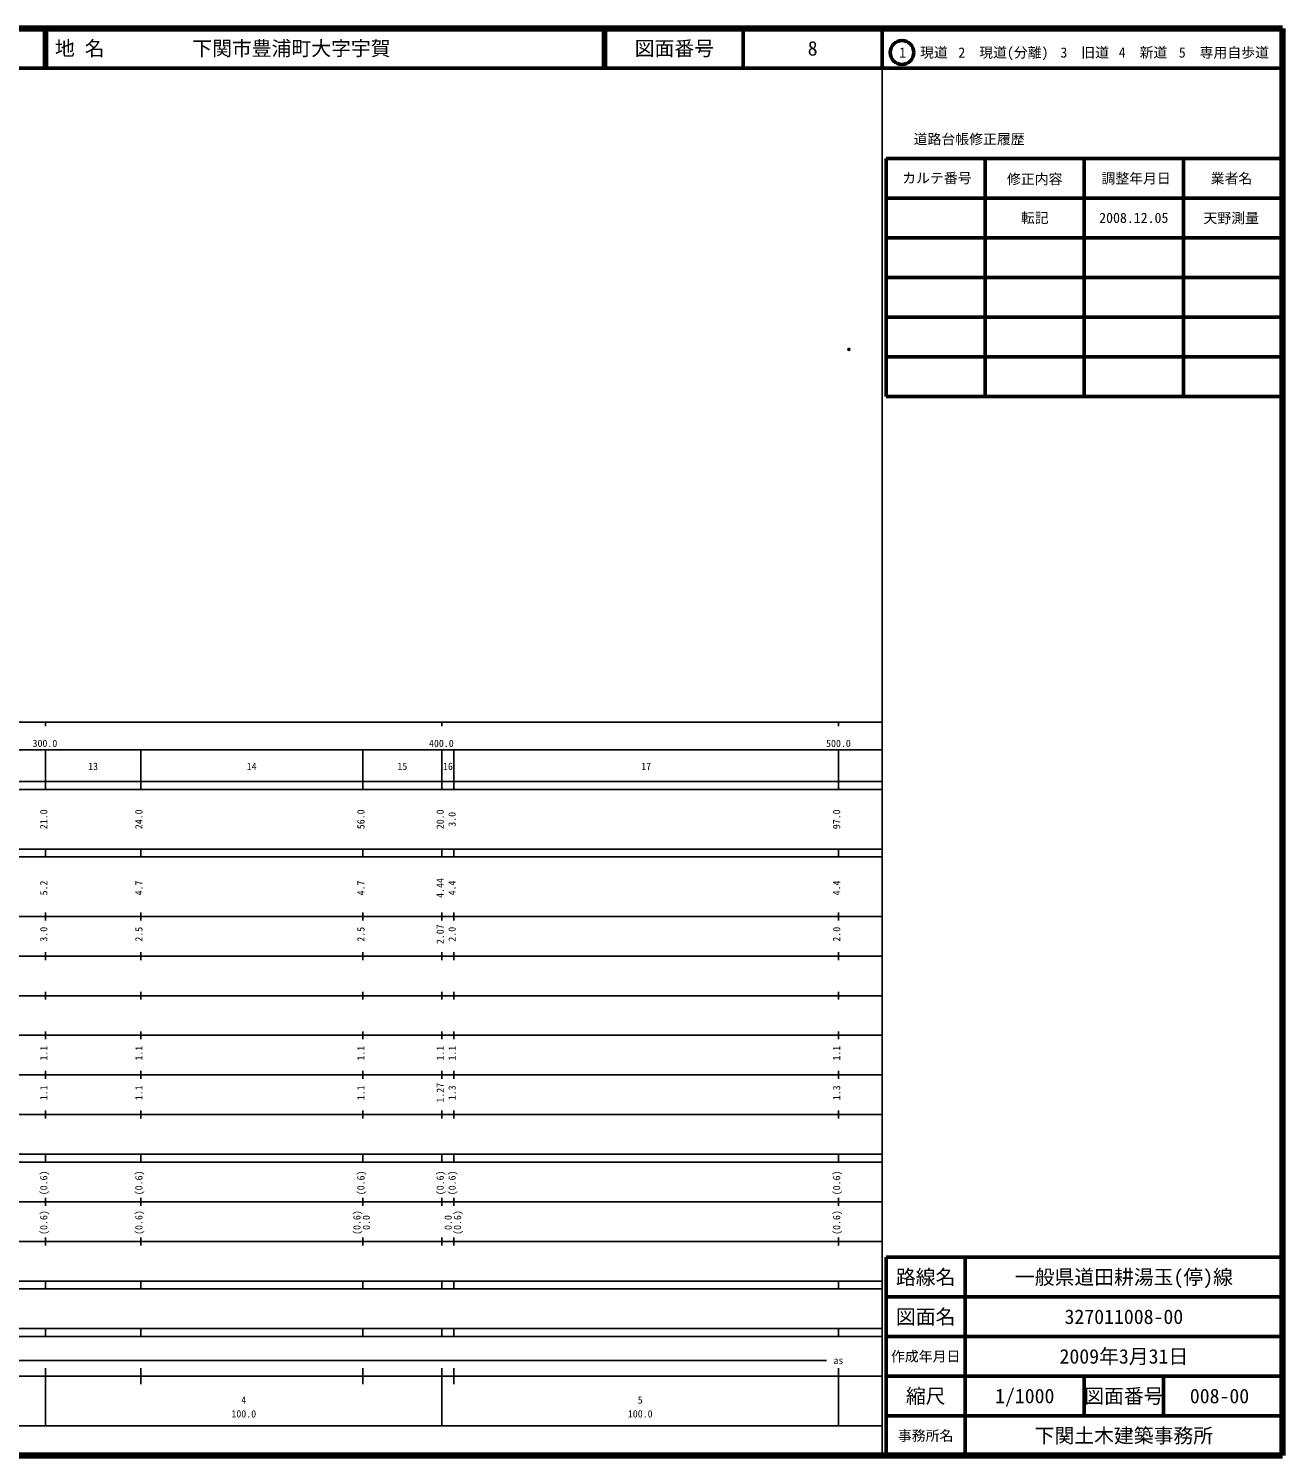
# Model space of a CAD drawing. Units: millimetres on the paper. Extents: x 40 to 680, y 20 to 380.
# Drawn here: x 363.7 to 680, y 20 to 380 of the extents above; entities that cross this region are included whole.
import ezdxf
from ezdxf.enums import TextEntityAlignment as Align

# ---------------------------------------------------------------- set-up
doc = ezdxf.new("R2010")
doc.units = ezdxf.units.MM
doc.header["$PDMODE"] = 32
doc.header["$PDSIZE"] = 0.5
doc.layers.add('M-OTRS', color=6, linetype='Continuous')
doc.layers.add('M-TTL-TXT', color=7, linetype='Continuous')
for name, color, linetype, lineweight in [('M-TTL', 2, 'Continuous', 140), ('M-TTL-BAND', 7, 'Continuous', 25), ('M-TTL-FRAM', 2, 'Continuous', 50), ('M-TTL-LINE', 7, 'Continuous', 50)]:
    doc.layers.add(name, color=color, linetype=linetype, lineweight=lineweight)
doc.styles.add('ＭＳ ゴシック', font='')
doc.styles.get('ＭＳ ゴシック').set_extended_font_data('MS Gothic')

msp = doc.modelspace()

# ---------------------------------------------------------------- linework, layer by layer
at = {"layer": 'M-OTRS'}
msp.add_point((570.632, 299.058), dxfattribs=at)
at = {"layer": 'M-TTL'}
for p, q in [((680, 380), (40, 380)), ((680, 20), (680, 380)), ((40, 20), (680, 20))]:
    msp.add_line(p, q, dxfattribs=at)
at = {"layer": 'M-TTL-BAND'}
for p, q in [((579, 20), (579, 370)), ((40, 205), (579, 205)), ((368, 205), (368, 204)), ((468, 205), (468, 204)), ((568, 205), (568, 204)), ((68, 198), (579, 198)), ((368, 188), (368, 198)), ((392, 188), (392, 198)), ((448, 188), (448, 198)), ((468, 188), (468, 198)), ((471, 188), (471, 198)), ((568, 188), (568, 198)), ((40, 190), (579, 190)), ((40, 188), (579, 188)), ((40, 173), (579, 173)), ((368, 171), (368, 173)), ((392, 171), (392, 173)), ((448, 171), (448, 173)), ((468, 171), (468, 173)), ((471, 171), (471, 173)), ((568, 171), (568, 173)), ((40, 171), (579, 171)), ((40, 156), (579, 156)), ((368, 155), (368, 157)), ((392, 155), (392, 157)), ((448, 155), (448, 157)), ((468, 155), (468, 157)), ((471, 155), (471, 157)), ((568, 155), (568, 157)), ((46, 146), (579, 146)), ((368, 145), (368, 147)), ((392, 145), (392, 147)), ((448, 145), (448, 147)), ((468, 145), (468, 147)), ((471, 145), (471, 147)), ((568, 145), (568, 147)), ((368, 135), (368, 137)), ((392, 135), (392, 137)), ((448, 135), (448, 137)), ((468, 135), (468, 137)), ((471, 135), (471, 137)), ((568, 135), (568, 137)), ((52, 136), (579, 136)), ((46, 126), (579, 126)), ((368, 125), (368, 127)), ((392, 125), (392, 127)), ((448, 125), (448, 127)), ((468, 125), (468, 127)), ((471, 125), (471, 127)), ((568, 125), (568, 127)), ((52, 116), (579, 116)), ((368, 115), (368, 117)), ((392, 115), (392, 117)), ((448, 115), (448, 117)), ((468, 115), (468, 117)), ((471, 115), (471, 117)), ((568, 115), (568, 117)), ((46, 106), (579, 106)), ((368, 105), (368, 107)), ((392, 105), (392, 107)), ((448, 105), (448, 107)), ((468, 105), (468, 107)), ((471, 105), (471, 107)), ((568, 105), (568, 107)), ((40, 96), (579, 96)), ((40, 94), (579, 94)), ((368, 94), (368, 96)), ((392, 94), (392, 96)), ((448, 94), (448, 96)), ((468, 94), (468, 96)), ((471, 94), (471, 96)), ((568, 94), (568, 96)), ((49, 84), (579, 84)), ((368, 83), (368, 85)), ((392, 83), (392, 85)), ((448, 83), (448, 85)), ((468, 83), (468, 85)), ((471, 83), (471, 85)), ((568, 83), (568, 85)), ((40, 74), (579, 74)), ((368, 73), (368, 75)), ((392, 73), (392, 75)), ((448, 73), (448, 75)), ((468, 73), (468, 75)), ((471, 73), (471, 75)), ((568, 73), (568, 75)), ((40, 64), (579, 64)), ((40, 62), (579, 62)), ((368, 62), (368, 64)), ((392, 62), (392, 64)), ((448, 62), (448, 64)), ((468, 62), (468, 64)), ((471, 62), (471, 64)), ((568, 62), (568, 64)), ((40, 52), (579, 52)), ((368, 50), (368, 52)), ((392, 50), (392, 52)), ((448, 50), (448, 52)), ((468, 50), (468, 52)), ((471, 50), (471, 52)), ((568, 50), (568, 52)), ((40, 50), (579, 50)), ((71, 44), (565, 44)), ((40, 40), (579, 40)), ((368, 27.5), (368, 42)), ((392, 38), (392, 42)), ((448, 38), (448, 42)), ((468, 27.5), (468, 42)), ((471, 38), (471, 42)), ((568, 27.5), (568, 42)), ((68, 27.5), (579, 27.5))]:
    msp.add_line(p, q, dxfattribs=at)
at = {"layer": 'M-TTL-FRAM'}
for p, q in [((580, 347.197), (580, 287.197)), ((580, 347.197), (680, 347.197)), ((580, 287.197), (680, 287.197)), ((680, 70), (580, 70)), ((580, 70), (580, 20))]:
    msp.add_line(p, q, dxfattribs=at)
at = {"layer": 'M-TTL-LINE'}
for p, q in [((367.75, 380), (367.75, 370)), ((368.25, 380), (368.25, 370)), ((508.747, 380), (508.747, 370)), ((509.247, 380), (509.247, 370)), ((543.997, 380), (543.997, 370)), ((579, 380), (579, 370)), ((40, 370), (680, 370)), ((605, 347.197), (605, 287.197)), ((630, 347.197), (630, 287.197)), ((655, 347.197), (655, 287.197)), ((580, 337.197), (680, 337.197)), ((580, 327.197), (680, 327.197)), ((580, 317.197), (680, 317.197)), ((580, 307.197), (680, 307.197)), ((580, 297.197), (680, 297.197)), ((600, 70), (600, 20)), ((680, 60), (580, 60)), ((680, 50), (580, 50)), ((680, 40), (580, 40)), ((630, 40), (630, 30)), ((650, 40), (650, 30)), ((680, 30), (580, 30))]:
    msp.add_line(p, q, dxfattribs=at)
msp.add_circle((584.031, 373.958), 3, dxfattribs=at)

# ---------------------------------------------------------------- texts
at = {"layer": 'M-TTL-BAND', "style": 'ＭＳ ゴシック'}
for s, p in [('300.0', (367.844, 198.195)), ('400.0', (467.844, 198.195)), ('500.0', (568, 198.195)), ('13', (380, 192.405)), ('14', (420, 192.405)), ('15', (458, 192.405)), ('16', (469.5, 192.405)), ('17', (519.5, 192.405)), ('as', (568, 42.5)), ('4', (418, 32.523)), ('5', (518, 32.523)), ('100.0', (418, 29.033)), ('100.0', (518, 29.033))]:
    msp.add_text(s, height=1.833, dxfattribs=at).set_placement(p, align=Align.BOTTOM_CENTER)
for s, p in [('21.0', (369, 180.5)), ('24.0', (393, 180.5)), ('56.0', (449, 180.5)), ('20.0', (469, 180.5)), ('3.0', (472, 180.5)), ('97.0', (569, 180.5)), ('5.2', (369, 163.174)), ('4.7', (393, 163.174)), ('4.7', (449, 163.174)), ('4.44', (469, 163.174)), ('4.4', (472, 163.174)), ('4.4', (569, 163.174)), ('3.0', (369, 151.5)), ('2.5', (393, 151.5)), ('2.5', (449, 151.5)), ('2.07', (469, 151.5)), ('2.0', (472, 151.5)), ('2.0', (569, 151.5)), ('1.1', (369, 121.5)), ('1.1', (393, 121.5)), ('1.1', (449, 121.5)), ('1.1', (469, 121.5)), ('1.1', (472, 121.5)), ('1.1', (569, 121.5)), ('1.1', (369, 111.5)), ('1.1', (393, 111.5)), ('1.1', (449, 111.5)), ('1.27', (469, 111.5)), ('1.3', (472, 111.5)), ('1.3', (569, 111.5)), ('(0.6)', (369, 88.764)), ('(0.6)', (393, 88.764)), ('(0.6)', (449, 88.764)), ('(0.6)', (469, 88.764)), ('(0.6)', (472, 88.764)), ('(0.6)', (569, 88.764)), ('(0.6)', (369, 78.764)), ('(0.6)', (393, 78.764)), ('(0.6)', (448, 78.764)), ('0.0', (450.37, 78.764)), ('0.0', (471, 78.764)), ('(0.6)', (473.37, 78.764)), ('(0.6)', (569, 78.764))]:
    msp.add_text(s, height=1.833, rotation=90, dxfattribs=at).set_placement(p, align=Align.BOTTOM_CENTER)
at = {"layer": 'M-TTL-TXT', "style": 'ＭＳ ゴシック'}
for s, p in [('地 名', (370.38, 375)), ('下関市豊浦町大字宇賀', (405.024, 375))]:
    msp.add_text(s, height=3.666, dxfattribs=at).set_placement(p, align=Align.MIDDLE_LEFT)
for s, height, p in [('図面番号', 3.666, (526.622, 375)), ('8', 3.666, (561.497, 375)), ('1\u3000現道', 2.566, (589.448, 373.958)), ('2\u3000現道(分離)', 2.566, (609.619, 373.958)), ('3\u3000旧道', 2.566, (630.121, 373.958)), ('4\u3000新道', 2.566, (644.824, 373.958)), ('5\u3000専用自歩道', 2.566, (665.228, 373.958)), ('道路台帳修正履歴', 2.566, (600.968, 352.113)), ('カルテ番号', 2.566, (592.839, 342.277)), ('修正内容', 2.566, (617.509, 342.023)), ('調整年月日', 2.566, (643.089, 342.197)), ('業者名', 2.566, (667.134, 342.197)), ('転記', 2.566, (617.5, 332.245)), ('2008.12.05', 2.566, (642.5, 332.245)), ('天野測量', 2.566, (667.077, 332.189)), ('路線名', 3.666, (590, 65)), ('路線名', 3.666, (590, 65)), ('一般県道田耕湯玉(停)線', 3.666, (640, 65)), ('図面名', 3.666, (590, 55)), ('図面名', 3.666, (590, 55)), ('327011008-00', 3.666, (640, 55)), ('2009年3月31日', 3.666, (640, 45)), ('作成年月日', 2.566, (590, 45)), ('作成年月日', 2.566, (590, 45)), ('縮尺', 3.666, (590, 35)), ('縮尺', 3.666, (590, 35)), ('1/1000', 3.666, (615, 35)), ('図面番号', 3.666, (640, 35)), ('図面番号', 3.666, (640, 35)), ('008-00', 3.666, (664.125, 35)), ('事務所名', 2.566, (590, 25)), ('事務所名', 2.566, (590, 25)), ('下関土木建築事務所', 3.666, (640, 25))]:
    msp.add_text(s, height=height, dxfattribs=at).set_placement(p, align=Align.MIDDLE_CENTER)

doc.saveas('drawing.dxf')
